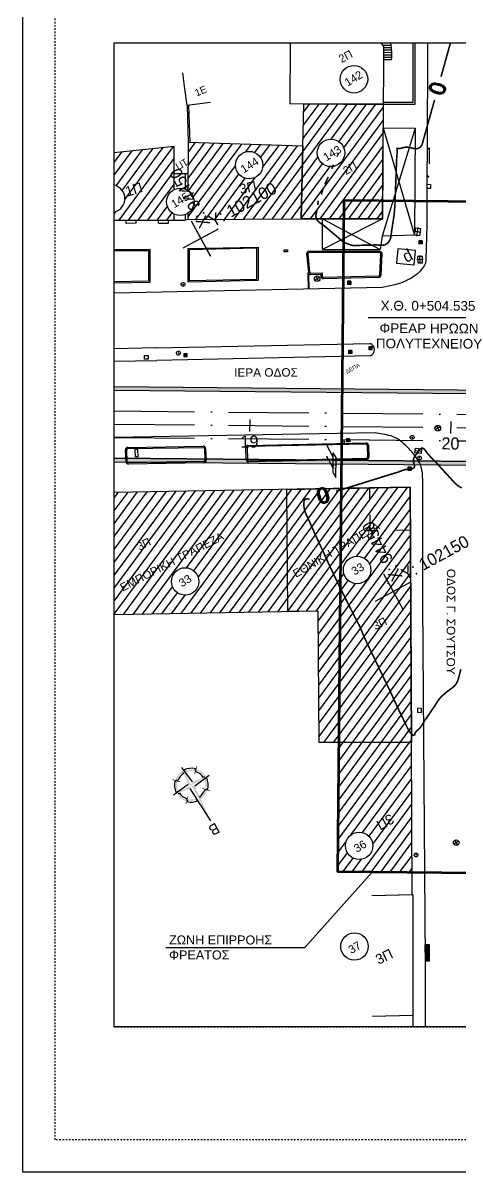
# Model space of a CAD drawing. Header units: millimetres. Extents: x 167 to 1023, y -2 to 136.
# Drawn here: x 769.8 to 797, y -2.4 to 69.1 of the extents above; entities that cross this region are included whole.
import ezdxf
from ezdxf.enums import TextEntityAlignment as Align

# ---------------------------------------------------------------- set-up
doc = ezdxf.new("R2010")
doc.units = ezdxf.units.MM
for name, pattern in [('AXONAS', [7, 5, -1, 0, -1]), ('DASHED', [0.75, 0.5, -0.25]), ('DIAK1-1', [2, 1, -1])]:
    doc.linetypes.add(name, pattern=pattern)
for name, color, linetype in [('CG_BLOCK', 8, 'Continuous'), ('CG_BR', 8, 'Continuous'), ('CG_DIAF', 252, 'Continuous'), ('CG_FREATIO', 252, 'Continuous'), ('CG_KG', 252, 'KG'), ('CG_KR', 252, 'Continuous'), ('CG_KT', 252, 'Continuous'), ('CG_KTISMATA_TXT', 252, 'Continuous'), ('CG_MD', 252, 'Continuous'), ('CG_SBL_BS', 252, 'Continuous'), ('CG_SK', 252, 'Continuous'), ('CG_ST', 8, 'DIAK1-1'), ('CG_STA-KYK', 8, 'Continuous'), ('CG_STA-SHM', 8, 'Continuous'), ('CG_USER', 252, 'Continuous'), ('CW403-Text 0.30 Height', 2, 'Continuous'), ('GEOLOGY', 7, 'Continuous'), ('GSLAYER', 7, 'Continuous'), ('HATCH DIAKINDYNEYSHS', 112, 'Continuous'), ('KANABOS', 7, 'Continuous'), ('NORTH', 8, 'Continuous'), ('OD_AXON', 1, 'AXONAS'), ('OD_AXONAS', 1, 'AXONAS'), ('OD_PASALOI', 7, 'Continuous'), ('OD_TEC', 7, 'Continuous'), ('OTM Line 0.25', 7, 'Continuous'), ('OTM Solid 253', 253, 'Continuous'), ('OTM Title + Pinakida', 7, 'Continuous'), ('ΖΩΝΗ ΕΠΙΡΡΟΗΣ', 1, 'Continuous'), ('ΚΤΗΡΙΑ', 7, 'Continuous')]:
    doc.layers.add(name, color=color, linetype=linetype)
doc.styles.add('ARIAL', font='ARIAL.TTF')
doc.styles.add('ARIAL_GREEK', font='ARIAL.TTF')
doc.styles.add('CE4G', font='CE4G.shx', dxfattribs={"height": 1.2})
doc.styles.add('DIAF', font='GR-SIMPL.shx')
doc.styles.add('GRSIMP', font='grsimp')
doc.styles.add('KTISMATA', font='win-sim.shx')
doc.linetypes.add('KG', pattern='A,5,-0.5,[114,OrizLt.shx,S=1,R=0,X=0,Y=0.5],-0.5', length=6)

# ---------------------------------------------------------------- blocks, each defined once
blk = doc.blocks.new('FR-FVT')
at = {"layer": 'CG_FREATIO'}
for p, q in [((100047.73, 96581.47), (100049.33, 96581.47)), ((100047.73, 96579.87), (100047.73, 96581.47)), ((100047.93, 96580.07), (100047.93, 96581.27)), ((100047.93, 96581.27), (100049.13, 96581.27)), ((100048.53, 96579.87), (100048.53, 96581.47)), ((100049.13, 96580.07), (100049.13, 96581.27)), ((100049.33, 96579.87), (100049.33, 96581.47)), ((100047.73, 96580.67), (100049.33, 96580.67)), ((100047.73, 96579.87), (100049.33, 96579.87)), ((100047.93, 96580.07), (100049.13, 96580.07))]:
    blk.add_line(p, q, dxfattribs=at)
at = {"layer": 'CG_USER'}
blk.add_point((100048.53, 96580.67), dxfattribs=at)
blk = doc.blocks.new('SHM_STA')
at = {"layer": 'CG_STA-KYK'}
blk.add_circle((0, 0), 0.4, dxfattribs=at)
at = {"layer": 'CG_STA-SHM'}
blk.add_point((0, 0), dxfattribs=at)
blk = doc.blocks.new('PASALOS')
at = {"style": 'GRSIMP'}
blk.add_attdef('PASALOS', text='', height=1.5, dxfattribs=at).set_placement((0, 0), align=Align.MIDDLE)
blk = doc.blocks.new('ARI_KAN')
at = {"style": 'GRSIMP'}
blk.add_text('X:', height=1.5, rotation=90, dxfattribs=at).set_placement((1.2, 1), align=Align.MIDDLE_LEFT)
blk.add_text('Y:', height=1.5, dxfattribs=at).set_placement((2, 1.2), align=Align.MIDDLE_LEFT)
blk.add_attdef('X', text='', height=1.5, rotation=90, dxfattribs=at).set_placement((1.2, 3.5), align=Align.MIDDLE_LEFT)
blk.add_attdef('Y', text='', height=1.5, dxfattribs=at).set_placement((4.5, 1.2), align=Align.MIDDLE_LEFT)
blk = doc.blocks.new('cross')
at = {"layer": 'GEOLOGY', "color": 6}
for p, q in [((11345.51, -2144.54), (11345.51, -2149.54)), ((11343.01, -2147.04), (11348.01, -2147.04))]:
    blk.add_line(p, q, dxfattribs=at)
blk = doc.blocks.new('north')
h = blk.add_hatch(color=256)
h.paths.add_polyline_path([(0, 15), (-0.94, 0.87), (-0.15, 0.14, -0.208552), (0, 0.2)])
h.paths.add_polyline_path([(-7.5, 0), (-0.88, -0.88), (-0.14, -0.14, -0.198912), (-0.2, 0)])
h.paths.add_polyline_path([(7.5, 0), (0.94, 0.87), (0.15, 0.14, -0.189309), (0.2, 0)])
h.paths.add_polyline_path([(0.88, -0.88), (0.14, -0.14, -0.198912), (0, -0.2), (0, -7.5)])
h.paths.add_polyline_path([(0.2, 0, 1), (-0.2, 0, 1)])
h = blk.add_hatch(color=256)
h.paths.add_polyline_path([(0.77, 5.7), (0.8, 5.19, -0.147027), (3.53, 3.88), (3.89, 4.24, 0.153056)])
h.paths.add_polyline_path([(4.59, 4.24), (4.24, 3.89, -0.170282), (5.74, 0.39), (6.24, 0.32, 0.175343)])
h.paths.add_polyline_path([(5.74, -0.39), (5.23, -0.45, -0.16425), (3.88, -3.53), (4.24, -3.89, 0.170282)])
h.paths.add_polyline_path([(4.24, -4.59), (3.89, -4.24, -0.170282), (0.39, -5.74), (0.32, -6.24, 0.175343)])
h.paths.add_polyline_path([(-0.45, -5.23, -0.16425), (-3.53, -3.88), (-3.89, -4.24, 0.170282), (-0.39, -5.74)])
h.paths.add_polyline_path([(-5.74, -0.39), (-6.24, -0.32, 0.175343), (-4.59, -4.24), (-4.24, -3.89, -0.170282)])
h.paths.add_polyline_path([(-3.88, 3.53), (-4.24, 3.89, 0.170282), (-5.74, 0.39), (-5.23, 0.45, -0.16425)])
h.paths.add_polyline_path([(-0.77, 5.7), (-0.74, 6.21, 0.158114), (-4.24, 4.59), (-3.89, 4.24, -0.153056)])
for points in [[(0, 15), (0.94, 0.87)], [(-0.77, 5.7), (-0.8, 5.19)], [(0.74, 6.21), (0.77, 5.7)], [(3.89, 4.24), (4.24, 4.59)], [(-7.5, 0), (-0.94, 0.87)], [(-6.24, 0.32), (-5.74, 0.39)], [(-4.24, 3.89), (-4.59, 4.24)], [(-3.53, 3.88), (-3.89, 4.24)], [(7.5, 0), (0.88, -0.88)], [(3.88, 3.53), (4.24, 3.89)], [(5.74, 0.39), (5.23, 0.45)], [(-5.74, -0.39), (-5.23, -0.45)], [(-3.88, -3.53), (-4.24, -3.89)], [(-3.89, -4.24), (-4.24, -4.59)], [(0, -7.5), (-0.88, -0.88)], [(3.53, -3.88), (3.89, -4.24)], [(4.24, -3.89), (4.59, -4.24)], [(6.24, -0.32), (5.74, -0.39)], [(-0.32, -6.24), (-0.39, -5.74)], [(0.39, -5.74), (0.45, -5.23)]]:
    blk.add_lwpolyline(points)
at = {"const_width": 0.25}
for points in [[(-4.07, 4.07), (-5.13, 5.13)], [(4.07, 4.07), (5.13, 5.13)], [(-4.07, 4.07), (-3.01, 3.01)], [(4.07, 4.07), (3.01, 3.01)], [(-4.07, -4.07), (-5.13, -5.13)], [(-4.07, -4.07), (-3.01, -3.01)], [(4.07, -4.07), (3.01, -3.01)], [(4.07, -4.07), (5.13, -5.13)]]:
    blk.add_lwpolyline(points, dxfattribs=at)
for radius, start, end in [(5.25, 98.8143, 132.2706), (6.25, 47.2924, 83.2319), (6.25, 137.2924, 177.0736), (5.25, 4.9604, 42.2706), (5.25, 184.9604, 222.2706), (5.25, 274.9604, 312.2706), (6.25, 317.2924, 357.0736), (6.25, 227.2924, 267.0736)]:
    blk.add_arc((0, 0), radius, start, end)
at = {"style": 'CE4G'}
blk.add_text('B', height=4, dxfattribs=at).set_placement((-1.39, 16.36))

msp = doc.modelspace()

# ---------------------------------------------------------------- hatches: boundary and pattern name
at = {"layer": 'CG_DIAF'}
h = msp.add_hatch(dxfattribs=at)
h.set_pattern_fill('ANSI31', color=8, scale=0.5, angle=523.58251, style=0)
h.set_pattern_definition([(208.58251441, (17826.94447, 67477.73036), (0.02990149324, -0.05488306389), [])])
h.paths.add_polyline_path([(795.062, 11.752), (794.784, 11.75), (794.791, 10.758), (795.069, 10.76)])
edge = h.paths.add_edge_path(flags=17)
edge.add_line((795.065, 11.256), (794.787, 11.254))
at = {"layer": 'GSLAYER'}
for points in [[(795.073, 65.099), (795.071, 65.091), (795.068, 65.076), (795.068, 65.071), (795.067, 65.042), (795.066, 65.028), (795.069, 65.006), (795.072, 64.982), (795.077, 64.969), (795.086, 64.939), (795.091, 64.93), (795.108, 64.899), (795.115, 64.89), (795.137, 64.861), (795.149, 64.848), (795.173, 64.825), (795.199, 64.805), (795.216, 64.793), (795.267, 64.762), (795.267, 64.762), (795.327, 64.734), (795.36, 64.721), (795.397, 64.707), (795.457, 64.689), (795.475, 64.683), (795.535, 64.668), (795.543, 64.666), (795.589, 64.656), (795.603, 64.653), (795.616, 64.651), (795.621, 64.651), (795.877, 64.79), (795.835, 64.771), (795.81, 64.766), (795.78, 64.76), (795.719, 64.762), (795.707, 64.762), (795.64, 64.773), (795.617, 64.776), (795.552, 64.792), (795.509, 64.803), (795.474, 64.814), (795.403, 64.836), (795.403, 64.836), (795.342, 64.861), (795.319, 64.87), (795.288, 64.888), (795.256, 64.906), (795.243, 64.918), (795.214, 64.944), (795.208, 64.953), (795.188, 64.982), (795.184, 64.992), (795.173, 65.021), (795.171, 65.036), (795.168, 65.06), (795.172, 65.086), (795.174, 65.1), (795.19, 65.137), (795.196, 65.146), (795.214, 65.169), (795.247, 65.194)], [(795.182, 65.284), (795.137, 65.242), (795.133, 65.237), (795.103, 65.19), (795.095, 65.169), (795.078, 65.127), (795.073, 65.099), (795.5, 65.332), (795.462, 65.336), (795.412, 65.341), (795.377, 65.34), (795.317, 65.336), (795.303, 65.333), (795.24, 65.315), (795.237, 65.315)], [(795.247, 65.194), (795.289, 65.213), (795.319, 65.219), (795.344, 65.224), (795.416, 65.222), (795.484, 65.211), (795.507, 65.208), (795.572, 65.192), (795.615, 65.181), (795.65, 65.17), (795.721, 65.148), (795.722, 65.147), (795.782, 65.122), (795.807, 65.111), (795.835, 65.095), (795.872, 65.073), (795.881, 65.065), (795.918, 65.032), (795.918, 65.031), (795.94, 64.998), (795.942, 64.992), (795.953, 64.962), (795.954, 64.947), (795.956, 64.924), (795.952, 64.897), (795.95, 64.885), (795.934, 64.847), (795.925, 64.836), (795.91, 64.816), (795.877, 64.79), (796.051, 64.885), (796.053, 64.894), (796.056, 64.907), (796.056, 64.914), (796.058, 64.944), (796.058, 64.955), (796.055, 64.978), (796.052, 65.001), (796.048, 65.014), (796.038, 65.044), (796.035, 65.049), (796.016, 65.085), (796.015, 65.085), (795.987, 65.122), (795.979, 65.131), (795.951, 65.158), (795.927, 65.177), (795.909, 65.191), (795.858, 65.221), (795.857, 65.222), (795.797, 65.25), (795.764, 65.263), (795.727, 65.276), (795.667, 65.295), (795.648, 65.301), (795.587, 65.315), (795.533, 65.327), (795.522, 65.33), (795.506, 65.331), (795.5, 65.332)], [(795.621, 64.651), (795.657, 64.645), (795.658, 64.645), (795.705, 64.642), (795.706, 64.642), (795.748, 64.643), (795.752, 64.643), (795.789, 64.646), (795.796, 64.647), (795.827, 64.652), (795.836, 64.655), (795.863, 64.662), (795.873, 64.665), (795.895, 64.674), (795.925, 64.69), (795.929, 64.692), (795.953, 64.709), (795.957, 64.713), (795.978, 64.732), (795.981, 64.736), (795.999, 64.758), (796.002, 64.762), (796.018, 64.788), (796.019, 64.79), (796.033, 64.821), (796.033, 64.821), (796.045, 64.857), (796.046, 64.857), (796.051, 64.885)], [(788.106, 39.958), (788.104, 39.949), (788.1, 39.933), (788.1, 39.926), (788.096, 39.893), (788.095, 39.879), (788.096, 39.842), (788.096, 39.82), (788.102, 39.772), (788.104, 39.754), (788.119, 39.682), (788.119, 39.681), (788.14, 39.601), (788.148, 39.576), (788.161, 39.535), (788.182, 39.477), (788.185, 39.471), (788.204, 39.427), (788.224, 39.389), (788.227, 39.385), (788.25, 39.348), (788.265, 39.329), (788.275, 39.316), (788.3, 39.287), (788.301, 39.286), (788.327, 39.262), (788.332, 39.258), (788.355, 39.241), (788.36, 39.237), (788.383, 39.224), (788.384, 39.223), (788.399, 39.217), (788.403, 39.215), (788.599, 39.322), (788.562, 39.306), (788.525, 39.3), (788.522, 39.3), (788.482, 39.304), (788.475, 39.306), (788.443, 39.318), (788.437, 39.322), (788.405, 39.343), (788.404, 39.344), (788.378, 39.372), (788.367, 39.384), (788.354, 39.405), (788.332, 39.442), (788.33, 39.447), (788.313, 39.486), (788.294, 39.531), (788.292, 39.537), (788.272, 39.596), (788.259, 39.637), (788.252, 39.663), (788.231, 39.742), (788.231, 39.744), (788.219, 39.816), (788.216, 39.834), (788.214, 39.884), (788.213, 39.906), (788.22, 39.948), (788.222, 39.961), (788.241, 40.004), (788.249, 40.014), (788.266, 40.037), (788.297, 40.062)], [(788.215, 40.132), (788.188, 40.109), (788.18, 40.102), (788.151, 40.067), (788.149, 40.065), (788.128, 40.027), (788.123, 40.015), (788.111, 39.982), (788.106, 39.958), (788.493, 40.169), (788.467, 40.176), (788.435, 40.185), (788.418, 40.185), (788.372, 40.186), (788.368, 40.185), (788.313, 40.175), (788.306, 40.173), (788.262, 40.157), (788.257, 40.155)], [(788.297, 40.062), (788.3, 40.063), (788.334, 40.078), (788.374, 40.085), (788.413, 40.08), (788.43, 40.074), (788.452, 40.066), (788.491, 40.041), (788.505, 40.025), (788.529, 40), (788.559, 39.947), (788.565, 39.937), (788.601, 39.853), (788.604, 39.845), (788.636, 39.748), (788.643, 39.721), (788.663, 39.641), (788.664, 39.639), (788.676, 39.566), (788.679, 39.547), (788.68, 39.498), (788.681, 39.471), (788.674, 39.435), (788.67, 39.411), (788.653, 39.374), (788.65, 39.371), (788.629, 39.344), (788.599, 39.322), (788.789, 39.425), (788.791, 39.433), (788.795, 39.449), (788.795, 39.452), (788.798, 39.481), (788.8, 39.503), (788.799, 39.536), (788.799, 39.563), (788.793, 39.61), (788.791, 39.629), (788.777, 39.701), (788.776, 39.702), (788.755, 39.783), (788.746, 39.808), (788.713, 39.905), (788.709, 39.912), (788.67, 39.994), (788.664, 40.004), (788.629, 40.054), (788.61, 40.083), (788.594, 40.097), (788.562, 40.126), (788.549, 40.139), (788.534, 40.147), (788.511, 40.159), (788.497, 40.167), (788.494, 40.169), (788.493, 40.169)], [(788.403, 39.215), (788.415, 39.21), (788.428, 39.207), (788.447, 39.201), (788.476, 39.198), (788.481, 39.197), (788.516, 39.197), (788.528, 39.198), (788.552, 39.201), (788.582, 39.208), (788.589, 39.21), (788.633, 39.226), (788.638, 39.228), (788.68, 39.252), (788.706, 39.274), (788.715, 39.281), (788.729, 39.297), (788.744, 39.316), (788.748, 39.323), (788.764, 39.351), (788.767, 39.356), (788.776, 39.381), (788.784, 39.4), (788.787, 39.413), (788.789, 39.425)]]:
    msp.add_hatch(color=1, dxfattribs=at).paths.add_polyline_path(points)
at = {"layer": 'HATCH DIAKINDYNEYSHS', "ltscale": 15}
h = msp.add_hatch(dxfattribs=at)
h.set_pattern_fill('ANSI31', color=256, scale=0.15, angle=188.5825, style=0)
h.paths.add_polyline_path([(792.183, 64.004), (792.143, 56.897), (787.089, 56.893), (787.261, 64.026)])
h.paths.add_polyline_path([(789.793, 60.985, 1), (788.088, 60.985, 1)], flags=16)
h = msp.add_hatch(dxfattribs=at)
h.set_pattern_fill('ANSI31', color=256, scale=0.15, angle=188.5825, style=0)
h.paths.add_polyline_path([(784.684, 60.034, -0.688251), (783.105, 59.822, -0.071675), (783.02, 60.05), (780.053, 60.078), (780.05, 58.652, -0.119848), (780.32, 58.354, -0.387935), (780.046, 57.237), (780.045, 56.839), (787.089, 56.893), (787.164, 60.011)])
h.paths.add_polyline_path([(780.058, 61.63), (780.053, 60.078), (783.02, 60.05, -0.866238), (784.602, 60.638, -0.184658), (784.684, 60.034), (787.164, 60.011), (787.198, 61.406)])
h.paths.add_polyline_path([(784.09, 59.608), (782.822, 58.918), (783.271, 58.095), (784.538, 58.785)], flags=25)
h = msp.add_hatch(dxfattribs=at)
h.set_pattern_fill('ANSI31', color=256, scale=0.15, angle=188.5825, style=0)
h.paths.add_polyline_path([(775.971, 58.128), (774.823, 57.502), (774.459, 58.17), (775.607, 58.795)], flags=8)
h.paths.add_polyline_path([(777.065, 59.438), (775.902, 58.805), (776.351, 57.982), (777.514, 58.615)], flags=24)
edge = h.paths.add_edge_path()
edge.add_line((775.462, 60.121), (775.462, 56.798))
edge.add_line((775.462, 56.798), (779.197, 56.805))
edge.add_line((779.197, 56.805), (779.197, 57.18))
edge.add_arc((779.572, 57.946), 0.853, 116.08792, 243.92647, ccw=False)
edge.add_line((779.197, 58.712), (779.197, 60.086))
edge.add_line((779.197, 60.086), (775.462, 60.121))
h.paths.add_polyline_path([(775.462, 60.99), (775.462, 60.121), (779.197, 60.086), (779.197, 61.391)])
edge = h.paths.add_edge_path()
edge.add_line((775.462, 58.975), (775.462, 57.312))
edge.add_arc((775.275, 58.144), 0.853, 282.65948, 437.34052)
h = msp.add_hatch(dxfattribs=at)
h.set_pattern_fill('ANSI31', color=40, scale=0.15, angle=188.5825, style=0)
h.paths.add_polyline_path([(779.123, 33.939, -1), (780.62, 34.755, -1)], flags=16)
h.paths.add_polyline_path([(780.438, 34.211), (779.589, 33.748), (779.225, 34.417), (780.073, 34.879)], flags=8)
h.paths.add_polyline_path([(777.625, 37.249), (776.611, 36.696), (776.969, 36.038), (777.983, 36.59)], flags=24)
h.paths.add_polyline_path([(782.104, 37.656), (775.605, 34.115), (775.976, 33.434), (782.475, 36.975)], flags=24)
h.paths.add_polyline_path([(775.462, 39.884), (775.462, 32.277), (786.25, 32.471), (786.197, 40.068)])
h = msp.add_hatch(dxfattribs=at)
h.set_pattern_fill('ANSI31', color=40, scale=0.15, angle=188.5825, style=0)
h.paths.add_polyline_path([(793.867, 40.199), (793.951, 24.329), (788.202, 24.328), (788.145, 32.505), (786.25, 32.471), (786.197, 40.068)])
h.paths.add_polyline_path([(791.415, 35.058, 1), (789.71, 35.058, 1)], flags=16)
h = msp.add_hatch(dxfattribs=at)
h.set_pattern_fill('ANSI31', color=256, scale=0.15, angle=188.5825, style=0)
h.paths.add_polyline_path([(789.363, 16.298), (791.553, 16.277), (793.971, 19.672), (793.951, 24.329), (789.439, 24.328)])
h.paths.add_polyline_path([(791.444, 18.32, -1), (789.946, 17.504, -1)], flags=16)
h.paths.add_polyline_path([(791.553, 16.277), (793.987, 16.254), (793.971, 19.672)])
h.paths.add_polyline_path([(791.355, 17.775), (790.507, 17.313), (790.143, 17.981), (790.991, 18.443)], flags=8)
h.paths.add_polyline_path([(792.725, 20.15), (791.457, 19.459), (791.906, 18.636), (793.174, 19.327)], flags=24)
at = {"layer": 'OTM Solid 253'}
for points in [[(775.462, 46.231), (848.028, 45.545), (848.028, 45.77), (775.462, 46.456)], [(775.462, 42.01), (775.462, 41.785), (809.284, 41.466), (809.286, 41.691)], [(775.462, 42.01), (775.462, 41.785), (809.284, 41.466), (809.286, 41.691)]]:
    msp.add_hatch(color=256, dxfattribs=at).paths.add_polyline_path(points)

# ---------------------------------------------------------------- linework, layer by layer
at = {"color": 7, "linetype": 'DASHED', "ltscale": 0.1}
for p, q in [((775.462, 6.662), (775.462, 67.819)), ((775.462, 67.819), (848.028, 67.819)), ((775.462, 6.662), (848.028, 6.662))]:
    msp.add_line(p, q, dxfattribs=at)
msp.add_lwpolyline([(981.144, -0.365), (771.789, -0.365), (771.789, 133.548), (1021.144, 133.548), (1021.144, 57.035)], dxfattribs=at)
at = {"color": 1, "ltscale": 0.1, "const_width": 0.1}
for points in [[(796.369, 67.819), (796.103, 66.866), (796.071, 66.751), (796.039, 66.636), (796.007, 66.521), (795.975, 66.406), (795.943, 66.291), (795.911, 66.177), (795.879, 66.062), (795.847, 65.947), (795.815, 65.832), (795.785, 65.724)], [(795.381, 64.277), (795.366, 64.224), (795.334, 64.109), (795.302, 63.994), (795.27, 63.879), (795.238, 63.765), (795.206, 63.65), (795.174, 63.535), (795.142, 63.42), (795.11, 63.305), (795.077, 63.19), (795.045, 63.075), (795.013, 62.961), (794.981, 62.846), (794.949, 62.731), (794.917, 62.616), (794.885, 62.501), (794.853, 62.386), (794.821, 62.271), (794.789, 62.157), (794.757, 62.042), (794.725, 61.927), (794.692, 61.812), (794.66, 61.697), (794.629, 61.582), (794.59, 61.47), (794.519, 61.372), (794.424, 61.297), (794.314, 61.25), (794.198, 61.239), (794.083, 61.259), (793.964, 61.289), (793.845, 61.317), (793.729, 61.337), (793.617, 61.343), (793.514, 61.329), (793.415, 61.302), (793.311, 61.274), (793.194, 61.26), (793.056, 61.271), (793.055, 61.143), (793.054, 61.017), (793.046, 60.897), (793.036, 60.78), (793.027, 60.661), (793.021, 60.54), (793.017, 60.416), (793.013, 60.292), (793.009, 60.169), (793.004, 60.046), (792.999, 59.923), (792.995, 59.8), (792.99, 59.677), (792.986, 59.554), (792.981, 59.431), (792.976, 59.308), (792.972, 59.185), (792.967, 59.062), (792.962, 58.939), (792.958, 58.816), (792.953, 58.693), (792.948, 58.57), (792.944, 58.447), (792.939, 58.324), (792.935, 58.2), (792.932, 58.077), (792.928, 57.954), (792.922, 57.831), (792.914, 57.709), (792.904, 57.587), (792.893, 57.465), (792.883, 57.343), (792.873, 57.221), (792.86, 57.1), (792.844, 56.979), (792.826, 56.859), (792.807, 56.74), (792.787, 56.62), (792.769, 56.5), (792.751, 56.38), (792.732, 56.261), (792.713, 56.141), (792.696, 56.02), (792.681, 55.9), (792.666, 55.779), (792.638, 55.661), (792.591, 55.549), (792.526, 55.447), (792.446, 55.362), (792.354, 55.298), (792.251, 55.26), (792.141, 55.245), (792.025, 55.246), (791.906, 55.255), (791.788, 55.264), (791.672, 55.265), (791.557, 55.261), (791.444, 55.255), (791.33, 55.251), (791.215, 55.249), (791.1, 55.247), (790.986, 55.246), (790.871, 55.243), (790.757, 55.239), (790.643, 55.233), (790.528, 55.224), (790.414, 55.22), (790.299, 55.232), (790.185, 55.261), (790.071, 55.3), (789.957, 55.342), (789.844, 55.387), (789.736, 55.441), (789.633, 55.508), (789.536, 55.586), (789.441, 55.671), (789.348, 55.757), (789.253, 55.84), (789.156, 55.92), (789.059, 55.999), (788.962, 56.079), (788.867, 56.159), (788.773, 56.241), (788.679, 56.322), (788.583, 56.402), (788.48, 56.48), (788.372, 56.555), (788.264, 56.63), (788.165, 56.71), (788.085, 56.798), (788.031, 56.897), (788.006, 57.009), (788.007, 57.131), (788.03, 57.264), (788.074, 57.405)], [(788.987, 59.99), (789.001, 60.022), (789.015, 60.054), (789.029, 60.087), (789.044, 60.119), (789.058, 60.151), (789.072, 60.183), (789.086, 60.215), (789.1, 60.247)], [(788.565, 59.029), (788.77, 59.497)], [(788.338, 58.4), (788.441, 58.747)], [(788.122, 57.749), (788.15, 58.017)], [(789.333, 39.97), (789.455, 40.008), (789.576, 40.046), (789.698, 40.084), (789.82, 40.122), (789.942, 40.16), (790.064, 40.198), (790.186, 40.236), (790.308, 40.274), (790.429, 40.312), (790.551, 40.35), (790.673, 40.388), (790.795, 40.425), (790.917, 40.463), (791.039, 40.501), (791.16, 40.539), (791.282, 40.577), (791.404, 40.615), (791.526, 40.653), (791.648, 40.691), (791.77, 40.729), (791.891, 40.767), (792.013, 40.805), (792.135, 40.843), (792.257, 40.881), (792.379, 40.919), (792.5, 40.957), (792.622, 40.995), (792.745, 41.032), (792.87, 41.068), (792.993, 41.105), (793.112, 41.145), (793.227, 41.187), (793.339, 41.231), (793.457, 41.272), (793.587, 41.305), (793.737, 41.325), (793.894, 41.34), (794.032, 41.368), (794.122, 41.426), (794.139, 41.531), (794.101, 41.674), (794.061, 41.825), (794.068, 41.957), (794.119, 42.074), (794.198, 42.188), (794.289, 42.31), (794.381, 42.441), (794.474, 42.556), (794.567, 42.628), (794.662, 42.63), (794.76, 42.553), (794.858, 42.428), (794.957, 42.294), (795.055, 42.177), (795.153, 42.074), (795.251, 41.976), (795.349, 41.876), (795.447, 41.771), (795.545, 41.663), (795.643, 41.555), (795.741, 41.448), (795.839, 41.342), (795.937, 41.236), (796.035, 41.13), (796.134, 41.025), (796.232, 40.919), (796.329, 40.812), (796.425, 40.704), (796.52, 40.596), (796.619, 40.49), (796.724, 40.39), (796.836, 40.299), (796.955, 40.221), (797.081, 40.161)], [(797.022, 28.897), (796.986, 28.766), (796.951, 28.635), (796.918, 28.503), (796.885, 28.371), (796.846, 28.241), (796.796, 28.116), (796.733, 27.999), (796.655, 27.893), (796.565, 27.8), (796.464, 27.722), (796.362, 27.647), (796.261, 27.569), (796.16, 27.491), (796.06, 27.411), (795.962, 27.329), (795.866, 27.244), (795.775, 27.154), (795.69, 27.057), (795.613, 26.953), (795.541, 26.844), (795.471, 26.734), (795.4, 26.623), (795.327, 26.515), (795.254, 26.407), (795.181, 26.299), (795.108, 26.191), (795.035, 26.083), (794.962, 25.975), (794.889, 25.867), (794.816, 25.759), (794.743, 25.651), (794.674, 25.539), (794.606, 25.426), (794.535, 25.316), (794.453, 25.217), (794.357, 25.131), (794.26, 25.045), (794.181, 24.943), (794.138, 24.807), (794.057, 24.775), (793.938, 24.874), (793.848, 24.98), (793.775, 25.094), (793.708, 25.217), (793.643, 25.348), (793.58, 25.482), (793.517, 25.616), (793.454, 25.748), (793.39, 25.879), (793.326, 26.009), (793.263, 26.14), (793.2, 26.271), (793.138, 26.403), (793.076, 26.535), (793.014, 26.667), (792.952, 26.799), (792.891, 26.931), (792.83, 27.064), (792.77, 27.196), (792.71, 27.329), (792.65, 27.462), (792.587, 27.593), (792.523, 27.724), (792.459, 27.855), (792.396, 27.987), (792.333, 28.118), (792.27, 28.25), (792.207, 28.381), (792.144, 28.512), (792.081, 28.644), (792.018, 28.775), (791.955, 28.907), (791.892, 29.038), (791.829, 29.169), (791.766, 29.301), (791.703, 29.432), (791.639, 29.564), (791.576, 29.695), (791.513, 29.826), (791.45, 29.958), (791.387, 30.089), (791.324, 30.221), (791.262, 30.352), (791.198, 30.483), (791.134, 30.615), (791.07, 30.746), (791.008, 30.877), (790.95, 31.011), (790.896, 31.146), (790.844, 31.282), (790.79, 31.417), (790.73, 31.55), (790.665, 31.68), (790.596, 31.809), (790.527, 31.937), (790.46, 32.067), (790.394, 32.197), (790.329, 32.327), (790.263, 32.457), (790.197, 32.587), (790.131, 32.717), (790.065, 32.847), (790, 32.977), (789.934, 33.108), (789.869, 33.238), (789.804, 33.368), (789.739, 33.499), (789.674, 33.629), (789.609, 33.76), (789.544, 33.891), (789.48, 34.021), (789.416, 34.152), (789.352, 34.283), (789.288, 34.414), (789.225, 34.546), (789.161, 34.677), (789.098, 34.808), (789.035, 34.94), (788.973, 35.071), (788.911, 35.203), (788.849, 35.335), (788.787, 35.467), (788.726, 35.599), (788.665, 35.732), (788.605, 35.864), (788.545, 35.997), (788.486, 36.13), (788.425, 36.263), (788.364, 36.395), (788.302, 36.527), (788.24, 36.659), (788.179, 36.791), (788.119, 36.924), (788.058, 37.056), (787.998, 37.189), (787.937, 37.321), (787.877, 37.454), (787.816, 37.587), (787.757, 37.72), (787.699, 37.853), (787.641, 37.986), (787.582, 38.119), (787.522, 38.252), (787.458, 38.385), (787.396, 38.518), (787.341, 38.652), (787.298, 38.788), (787.27, 38.927), (787.256, 39.069), (787.255, 39.214), (787.269, 39.358), (787.33, 39.452), (787.451, 39.48), (787.619, 39.464)]]:
    msp.add_lwpolyline(points, dxfattribs=at)
at = {"color": 240, "ltscale": 0.1, "const_width": 0.1}
msp.add_lwpolyline([(789.262, 39.948), (789.333, 39.97)], dxfattribs=at)
at = {"layer": 'CG_BLOCK', "color": 8}
for p, q in [((788.688, 42.788), (789.062, 42.101)), ((789.063, 42.351), (789.056, 41.149)), ((789.063, 42.351), (789.255, 42)), ((788.684, 42.086), (789.058, 41.399)), ((789.248, 40.798), (789.255, 42)), ((789.056, 41.149), (789.248, 40.798))]:
    msp.add_line(p, q, dxfattribs=at)
at = {"layer": 'CG_BR', "color": 8}
for p, q in [((792.176, 62.554), (794.178, 62.532)), ((794.178, 62.532), (794.14, 55.882)), ((788.42, 54.971), (788.418, 56.894)), ((792.13, 55.816), (791.992, 54.974)), ((794.14, 55.882), (792.13, 55.816)), ((788.42, 54.971), (791.992, 54.974))]:
    msp.add_line(p, q, dxfattribs=at)
at = {"layer": 'CG_DIAF', "color": 8}
msp.add_line((795.065, 11.256), (794.787, 11.254), dxfattribs=at)
for points in [[(795.039, 61.311), (794.924, 61.171)], [(795.047, 59.452), (794.912, 59.614)]]:
    msp.add_lwpolyline(points, dxfattribs=at)
at = {"layer": 'CG_DIAF', "color": 8, "linetype": 'DIAK1-1'}
msp.add_lwpolyline([(795.039, 61.311), (795.047, 59.452)], dxfattribs=at)
at = {"layer": 'CG_DIAF', "color": 8}
for points in [[(794.109, 54.033), (794.188, 54.915), (793.093, 55.014), (793.013, 54.131)], [(795.062, 11.752), (794.784, 11.75), (794.791, 10.758), (795.069, 10.76)]]:
    msp.add_lwpolyline(points, close=True, dxfattribs=at)
at = {"layer": 'CG_FREATIO', "color": 8}
for p, q in [((794.129, 56.115), (794.523, 56.05)), ((794.28, 55.808), (794.372, 56.357)), ((794.679, 54.356), (794.279, 54.348)), ((794.485, 54.105), (794.474, 54.599)), ((788.236, 53.249), (787.929, 53.081)), ((787.999, 53.319), (788.166, 53.011)), ((795.735, 43.954), (795.428, 43.787)), ((795.498, 44.024), (795.665, 43.717)), ((789.608, 42.963), (789.564, 42.939)), ((789.619, 43.126), (789.642, 43.082)), ((789.721, 42.926), (789.745, 42.882)), ((789.805, 43.071), (789.761, 43.047)), ((794.174, 42.482), (794.561, 42.449)), ((794.38, 42.615), (794.355, 42.316)), ((796.884, 18.192), (796.577, 18.024)), ((796.647, 18.261), (796.814, 17.954))]:
    msp.add_line(p, q, dxfattribs=at)
msp.add_lwpolyline([(794.909, 59.042), (795.133, 59.029), (795.119, 58.771), (794.907, 58.782)], dxfattribs=at)
for points in [[(794.14, 55.882), (794.215, 56.332), (794.511, 56.283), (794.436, 55.833)], [(786.247, 54.958), (786.247, 54.833), (786.04, 54.834), (786.04, 54.959)], [(794.633, 54.158), (794.625, 54.552), (794.325, 54.546), (794.334, 54.152)], [(777.57, 48.171), (777.347, 48.167), (777.343, 48.389), (777.566, 48.394)], [(794.187, 42.632), (794.574, 42.599), (794.548, 42.3), (794.161, 42.333)], [(794.569, 26.201), (794.58, 26.453), (794.328, 26.463), (794.318, 26.212)]]:
    msp.add_lwpolyline(points, close=True, dxfattribs=at)
for centre, radius in [((788.082, 53.165), 0.175), ((795.582, 43.871), 0.175), ((789.684, 43.005), 0.0875), ((796.73, 18.108), 0.175)]:
    msp.add_circle(centre, radius, dxfattribs=at)
at = {"layer": 'CG_KG', "color": 8}
msp.add_line((779.197, 56.805), (779.874, 56.801), dxfattribs=at)
at = {"layer": 'CG_KR', "color": 8}
for p, q in [((794.948, 67.458), (794.925, 61.28)), ((794.925, 61.28), (794.911, 59.525)), ((794.911, 59.525), (794.893, 56.503)), ((794.893, 56.503), (794.846, 54.332)), ((780.038, 55.041), (784.408, 55.134)), ((780.038, 55.041), (780.04, 52.978)), ((784.408, 55.134), (784.41, 53.072)), ((775.462, 54.989), (777.679, 54.993)), ((777.679, 54.993), (777.675, 52.939)), ((787.42, 54.714), (787.534, 53.561)), ((787.495, 54.714), (787.608, 53.573)), ((791.977, 54.861), (787.57, 54.879)), ((791.973, 54.786), (787.576, 54.804)), ((791.987, 53.409), (792.051, 54.704)), ((792.062, 53.402), (792.126, 54.706)), ((777.675, 52.939), (775.462, 52.887)), ((780.04, 52.978), (784.41, 53.072)), ((787.689, 53.426), (788.315, 53.45)), ((787.692, 53.501), (788.388, 53.527)), ((788.315, 53.45), (788.32, 53.305)), ((788.388, 53.527), (788.395, 53.312)), ((791.891, 53.316), (788.454, 53.241)), ((791.896, 53.241), (788.455, 53.166)), ((792.128, 52.629), (775.462, 52.27)), ((778.036, 48.859), (775.462, 48.807)), ((778.036, 48.859), (791.383, 49.143)), ((775.462, 48.034), (778.108, 48.088)), ((791.399, 48.379), (778.108, 48.088)), ((791.683, 43.588), (775.462, 43.288)), ((783.793, 42.802), (791.12, 42.955)), ((791.121, 42.88), (783.794, 42.727)), ((776.199, 41.786), (776.163, 42.52)), ((776.311, 42.677), (780.993, 42.756)), ((776.927, 42.554), (776.771, 42.551)), ((776.793, 42.092), (776.771, 42.551)), ((776.95, 42.094), (776.927, 42.554)), ((781.146, 42.614), (781.182, 41.88)), ((783.67, 41.918), (783.646, 42.647)), ((783.721, 42.649), (783.745, 41.921)), ((791.198, 42.807), (791.222, 42.079)), ((791.273, 42.81), (791.297, 42.081)), ((781.035, 41.723), (776.352, 41.643)), ((776.95, 42.094), (776.793, 42.092)), ((783.822, 41.848), (791.148, 42.001)), ((791.15, 41.926), (783.823, 41.773)), ((794.605, 41.161), (794.637, 40.42)), ((794.637, 40.42), (794.637, 32.948)), ((794.637, 32.948), (794.791, 10.758)), ((794.791, 10.758), (794.798, 6.662))]:
    msp.add_line(p, q, dxfattribs=at)
at = {"layer": 'CG_KR', "color": 7}
msp.add_line((799.66, 50.738), (791.255, 50.738), dxfattribs=at)
at = {"layer": 'CG_KR', "color": 8}
for points in [[(794.942, 67.819, -0.004784), (794.948, 67.458)], [(794.846, 54.332, -0.03089), (794.826, 54.181, -0.05365), (794.8, 54.098, -0.047399), (794.694, 53.905, -0.032801), (794.499, 53.654, -0.068609), (794.06, 53.281, -0.050578), (793.364, 52.93, -0.031886), (792.921, 52.792, -0.018283), (792.128, 52.629, -0.079346)], [(794.605, 41.161, 0.027059), (794.552, 41.457, 0.052184), (794.501, 41.604, 0.041162), (794.259, 42.025, 0.03212), (793.874, 42.513, 0.051057), (793.205, 43.119, 0.077474), (792.676, 43.394, 0.033256), (792.639, 43.404, 0.001324), (791.683, 43.588, 0.051365)]]:
    msp.add_lwpolyline(points, format="xyb", dxfattribs=at)
msp.add_lwpolyline([(780.113, 54.967), (780.115, 53.055), (784.335, 53.145), (784.333, 55.058), (780.113, 54.967)], close=True, dxfattribs=at)
for points in [[(775.462, 54.914), (777.604, 54.918), (777.6, 53.013), (775.462, 52.962)], [(787.507, 53.441), (787.534, 53.561)], [(787.507, 53.441), (787.527, 52.53)], [(787.546, 53.432), (787.561, 53.496)], [(787.547, 53.437), (787.567, 52.531)], [(776.274, 41.79), (776.238, 42.524)], [(776.312, 42.602), (780.995, 42.681)], [(781.071, 42.61), (781.107, 41.876)], [(781.033, 41.798), (776.351, 41.718)]]:
    msp.add_lwpolyline(points, dxfattribs=at)
for centre, radius, start, end in [((787.584, 54.715), 0.164, 94.96767, 180.46148), ((787.584, 54.715), 0.0891, 94.96767, 180.46148), ((791.968, 54.703), 0.0833, 1.13276, 86.76844), ((791.968, 54.703), 0.158, 1.13276, 86.76844), ((787.694, 53.588), 0.0873, 189.60984, 268.22287), ((787.694, 53.588), 0.162, 189.60984, 268.22287), ((788.467, 53.313), 0.147, 180.76812, 265.28137), ((788.469, 53.314), 0.0744, 181.36403, 257.77425), ((791.884, 53.419), 0.103, 273.92778, 354.51795), ((791.884, 53.419), 0.178, 273.92778, 354.51795), ((791.218, 48.757), 0.42, 295.61836, 66.8118), ((791.123, 42.805), 0.15, 1.89386, 91.19595), ((791.123, 42.805), 0.075, 1.89386, 91.19595), ((776.313, 42.527), 0.15, 90.96828, 182.82339), ((776.313, 42.527), 0.075, 90.96828, 182.82339), ((780.996, 42.606), 0.15, 2.82339, 90.96828), ((780.996, 42.606), 0.075, 2.82339, 90.96828), ((783.796, 42.652), 0.15, 91.19595, 181.89386), ((783.796, 42.652), 0.075, 91.19595, 181.89386), ((776.349, 41.793), 0.15, 182.82339, 270.96828), ((776.349, 41.793), 0.075, 182.82339, 270.96828), ((781.032, 41.873), 0.075, 270.96828, 2.82339), ((781.032, 41.873), 0.15, 270.96828, 2.82339), ((783.82, 41.923), 0.15, 181.89386, 271.19595), ((783.82, 41.923), 0.075, 181.89386, 271.19595), ((791.147, 42.076), 0.075, 271.19595, 1.89386), ((791.147, 42.076), 0.15, 271.19595, 1.89386)]:
    msp.add_arc(centre, radius, start, end, dxfattribs=at)
at = {"layer": 'CG_KT', "color": 8}
for p, q in [((786.401, 67.819), (786.382, 64.029)), ((792.202, 67.625), (792.056, 67.819)), ((792.202, 67.625), (792.176, 62.554)), ((792.183, 64.007), (786.382, 64.029)), ((792.143, 56.897), (792.176, 62.554)), ((780.058, 61.63), (780.05, 58.652)), ((779.197, 58.712), (779.197, 61.391)), ((787.199, 61.406), (787.089, 56.893)), ((779.197, 59.714), (780.052, 59.708)), ((779.197, 56.805), (779.197, 57.18)), ((780.046, 57.237), (780.045, 56.839)), ((775.462, 56.798), (779.197, 56.805)), ((780.045, 56.839), (787.089, 56.893)), ((780.243, 56.773), (781.439, 54.578)), ((787.089, 56.893), (792.143, 56.897)), ((779.743, 55.077), (781.939, 56.274)), ((791.359, 40.156), (775.462, 39.884)), ((786.25, 32.471), (786.197, 40.068)), ((793.867, 40.199), (791.359, 40.156)), ((793.885, 37.536), (793.867, 40.199)), ((793.913, 32.198), (793.885, 37.536)), ((791.704, 33.124), (793.899, 34.32)), ((792.204, 34.82), (793.4, 32.625)), ((788.202, 24.328), (788.145, 32.505)), ((793.951, 24.329), (793.913, 32.198)), ((793.993, 14.857), (793.951, 24.329)), ((794.033, 14.858), (791.485, 14.813)), ((794.033, 14.858), (794.037, 7.356)), ((794.037, 7.356), (791.53, 7.312)), ((794.037, 7.356), (794.037, 6.662))]:
    msp.add_line(p, q, dxfattribs=at)
for points in [[(779.991, 63.937), (779.861, 64.967), (779.736, 65.959)], [(781.443, 64.12), (779.991, 63.937)], [(787.199, 61.406), (780.058, 61.63)], [(779.197, 61.391), (775.462, 60.99)], [(788.145, 32.505), (775.462, 32.277)]]:
    msp.add_lwpolyline(points, dxfattribs=at)
at = {"layer": 'CG_MD', "color": 8}
for p, q in [((794.034, 67.819), (794.028, 64.117)), ((794.159, 67.819), (794.153, 63.991)), ((794.153, 63.991), (792.183, 64.004)), ((794.028, 64.117), (792.184, 64.129)), ((779.882, 59.709), (779.879, 58.741)), ((779.875, 57.149), (779.874, 56.801))]:
    msp.add_line(p, q, dxfattribs=at)
for points in [[(779.991, 63.937), (780.058, 61.63)], [(780.091, 63.95), (780.158, 61.627)]]:
    msp.add_lwpolyline(points, dxfattribs=at)
at = {"layer": 'CG_MD', "color": 8, "flags": 128}
msp.add_lwpolyline([(780.045, 56.839), (779.874, 56.801)], dxfattribs=at)
at = {"layer": 'CG_SBL_BS', "color": 8, "flags": 128}
for points in [[(794.178, 62.532), (792.13, 55.816)], [(792.176, 62.554), (794.14, 55.882)], [(788.418, 56.894), (791.992, 54.974)], [(792.143, 56.897), (788.42, 54.971)]]:
    msp.add_lwpolyline(points, dxfattribs=at)
at = {"layer": 'CG_SK', "color": 8}
for p, q in [((792.242, 67.819), (792.095, 67.767)), ((792.689, 67.666), (792.169, 67.668)), ((792.716, 67.365), (792.2, 67.368)), ((792.723, 67.215), (792.2, 67.218)), ((792.705, 67.516), (792.201, 67.518)), ((792.712, 66.765), (792.197, 66.768)), ((792.72, 66.915), (792.198, 66.918)), ((792.724, 67.065), (792.199, 67.068)), ((776.208, 56.6), (776.208, 56.8)), ((776.818, 56.625), (776.208, 56.6)), ((776.818, 56.625), (776.817, 56.801)), ((778.223, 56.614), (778.223, 56.803)), ((778.223, 56.614), (778.841, 56.612)), ((778.841, 56.612), (778.84, 56.804))]:
    msp.add_line(p, q, dxfattribs=at)
msp.add_arc((788.063, 67.098), 4.661, 355.90872, 8.894, dxfattribs=at)
at = {"layer": 'CG_ST', "color": 8}
for p, q in [((791.378, 37.492), (791.359, 40.156)), ((793.885, 37.536), (791.378, 37.492))]:
    msp.add_line(p, q, dxfattribs=at)
at = {"layer": 'CG_USER', "color": 8}
msp.add_point((788.684, 42.086), dxfattribs=at)
at = {"layer": 'CW403-Text 0.30 Height', "color": 7, "ltscale": 0.1}
msp.add_lwpolyline([(775.462, 67.819), (848.028, 67.819), (848.028, 6.662), (775.462, 6.662)], close=True, dxfattribs=at)
at = {"layer": 'GSLAYER', "color": 1, "flags": 128}
for points in [[(795.648, 65.301), (795.727, 65.276), (795.797, 65.25), (795.858, 65.221), (795.909, 65.191), (795.951, 65.158), (795.987, 65.122), (796.016, 65.085), (796.038, 65.044), (796.052, 65.001), (796.058, 64.955), (796.056, 64.907), (796.046, 64.857), (796.033, 64.821), (796.018, 64.788), (795.999, 64.758), (795.978, 64.732), (795.953, 64.709), (795.925, 64.69), (795.895, 64.674), (795.863, 64.662), (795.827, 64.652), (795.789, 64.646), (795.748, 64.643), (795.705, 64.642), (795.658, 64.645), (795.603, 64.653), (795.543, 64.666), (795.475, 64.683), (795.397, 64.707), (795.327, 64.734), (795.267, 64.762), (795.216, 64.793), (795.173, 64.825), (795.137, 64.861), (795.108, 64.899), (795.086, 64.939), (795.072, 64.982), (795.066, 65.028), (795.068, 65.076), (795.078, 65.127), (795.103, 65.19), (795.137, 65.242), (795.182, 65.284), (795.237, 65.315), (795.317, 65.336), (795.412, 65.341), (795.522, 65.33), (795.648, 65.301)], [(795.615, 65.181), (795.507, 65.208), (795.416, 65.222), (795.344, 65.224), (795.289, 65.213), (795.247, 65.194), (795.214, 65.169), (795.19, 65.137), (795.174, 65.1), (795.168, 65.06), (795.173, 65.021), (795.188, 64.982), (795.214, 64.944), (795.256, 64.906), (795.319, 64.87), (795.403, 64.836), (795.509, 64.803), (795.617, 64.776), (795.707, 64.762), (795.78, 64.76), (795.835, 64.771), (795.877, 64.79), (795.91, 64.816), (795.934, 64.847), (795.95, 64.885), (795.956, 64.924), (795.953, 64.962), (795.94, 64.998), (795.918, 65.032), (795.872, 65.073), (795.807, 65.111), (795.721, 65.148), (795.615, 65.181)], [(788.755, 39.783), (788.776, 39.702), (788.791, 39.629), (788.799, 39.563), (788.8, 39.503), (788.795, 39.449), (788.784, 39.4), (788.767, 39.356), (788.744, 39.316), (788.715, 39.281), (788.68, 39.252), (788.638, 39.228), (788.589, 39.21), (788.552, 39.201), (788.516, 39.197), (788.481, 39.197), (788.447, 39.201), (788.415, 39.21), (788.384, 39.223), (788.355, 39.241), (788.327, 39.262), (788.3, 39.287), (788.275, 39.316), (788.25, 39.348), (788.227, 39.385), (788.204, 39.427), (788.182, 39.477), (788.161, 39.535), (788.14, 39.601), (788.119, 39.681), (788.104, 39.754), (788.096, 39.82), (788.095, 39.879), (788.1, 39.933), (788.111, 39.982), (788.128, 40.027), (788.151, 40.067), (788.18, 40.102), (788.215, 40.132), (788.257, 40.155), (788.306, 40.173), (788.372, 40.186), (788.435, 40.185), (788.494, 40.169), (788.549, 40.139), (788.61, 40.083), (788.664, 40.004), (788.713, 39.905), (788.755, 39.783)], [(788.636, 39.748), (788.601, 39.853), (788.565, 39.937), (788.529, 40), (788.491, 40.041), (788.452, 40.066), (788.413, 40.08), (788.374, 40.085), (788.334, 40.078), (788.297, 40.062), (788.266, 40.037), (788.241, 40.004), (788.222, 39.961), (788.213, 39.906), (788.216, 39.834), (788.231, 39.744), (788.259, 39.637), (788.294, 39.531), (788.33, 39.447), (788.367, 39.384), (788.405, 39.343), (788.443, 39.318), (788.482, 39.304), (788.522, 39.3), (788.562, 39.306), (788.599, 39.322), (788.629, 39.344), (788.653, 39.374), (788.67, 39.411), (788.681, 39.471), (788.679, 39.547), (788.664, 39.639), (788.636, 39.748)]]:
    msp.add_lwpolyline(points, dxfattribs=at)
at = {"layer": 'GSLAYER', "color": 7, "flags": 128}
for points in [[(789.329, 60.768), (789.43, 60.998)], [(785.37, 39.668), (785.37, 39.668)], [(792.429, 34.253), (792.456, 34.225)]]:
    msp.add_lwpolyline(points, dxfattribs=at)
at = {"layer": 'GSLAYER', "color": 30, "flags": 128}
msp.add_lwpolyline([(791.473, 43.152), (791.473, 43.152)], dxfattribs=at)
at = {"layer": 'NORTH'}
msp.add_line((793.993, 14.857), (791.485, 14.813), dxfattribs=at)
for points in [[(792.183, 64.004), (792.143, 56.897), (787.089, 56.893), (787.261, 64.026), (792.183, 64.004)], [(793.867, 40.199), (793.951, 24.329), (788.202, 24.328), (788.145, 32.505), (786.25, 32.471), (786.197, 40.068), (793.867, 40.199)]]:
    msp.add_lwpolyline(points, dxfattribs=at)
at = {"layer": 'OD_AXON', "flags": 128}
for points in [[(775.462, 44.946), (848.028, 44.26)], [(775.462, 43.296), (848.028, 42.61)]]:
    msp.add_lwpolyline(points, dxfattribs=at)
at = {"layer": 'OD_AXONAS', "flags": 128}
msp.add_lwpolyline([(775.462, 44.121), (848.028, 43.435)], dxfattribs=at)
at = {"layer": 'OD_PASALOI', "color": 8}
for p, q in [((783.886, 44.416), (783.879, 43.666)), ((796.385, 44.298), (796.378, 43.548))]:
    msp.add_line(p, q, dxfattribs=at)
at = {"layer": 'OTM Line 0.25', "color": 2, "flags": 128}
for points in [[(775.462, 46.456), (848.028, 45.77)], [(775.462, 46.231), (848.028, 45.545)], [(775.462, 42.011), (809.379, 41.69)], [(775.462, 41.786), (809.284, 41.466)]]:
    msp.add_lwpolyline(points, dxfattribs=at)
at = {"layer": 'OTM Line 0.25', "flags": 128}
for points in [[(775.462, 42.011), (809.379, 41.69)], [(775.462, 41.786), (809.284, 41.466)]]:
    msp.add_lwpolyline(points, dxfattribs=at)
at = {"layer": 'OTM Solid 253'}
msp.add_lwpolyline([(775.462, 41.785), (809.284, 41.466), (809.286, 41.691), (775.462, 42.01)], dxfattribs=at)
msp.add_lwpolyline([(775.462, 41.785), (809.284, 41.466), (809.286, 41.691), (775.462, 42.01)], dxfattribs=at)
at = {"layer": 'OTM Title + Pinakida', "color": 2, "ltscale": 0.1}
msp.add_lwpolyline([(981.144, -2.365), (769.789, -2.365), (769.789, 135.548), (1023.144, 135.548), (1023.144, 57.035)], dxfattribs=at)
at = {"layer": 'ΖΩΝΗ ΕΠΙΡΡΟΗΣ', "color": 6}
for p, q in [((787.305, 11.589), (791.512, 16.275)), ((778.677, 11.589), (787.305, 11.589))]:
    msp.add_line(p, q, dxfattribs=at)
at = {"layer": 'ΖΩΝΗ ΕΠΙΡΡΟΗΣ', "color": 6, "lineweight": 60}
msp.add_lwpolyline([(832.411, 15.891), (789.363, 16.298), (789.757, 58.046), (832.806, 57.64)], close=True, dxfattribs=at)
at = {"layer": 'ΚΤΗΡΙΑ'}
for centre in [(790.37, 65.562), (788.941, 60.985), (783.854, 60.23), (779.572, 57.946), (790.563, 35.058), (779.872, 34.347), (790.695, 17.912), (790.397, 11.653)]:
    msp.add_circle(centre, 0.853, dxfattribs=at)
msp.add_arc((775.275, 58.144), 0.853, 282.65948, 77.34052, dxfattribs=at)

# ---------------------------------------------------------------- block references
at = {"layer": 'CG_FREATIO', "color": 8, "xscale": 0.1250000000027373, "yscale": 0.125, "zscale": 0.125, "rotation": 181.0607288384237}
for p in [(13074.945, 12357.453), (13070.505, 12354.941), (13070.57, 12350.634), (13071.821, 12350.869), (13060.318, 12350.435), (13070.436, 12345.146), (13074.257, 12343.374)]:
    msp.add_blockref('FR-FVT', p, dxfattribs=at)
at = {"layer": 'CG_KT', "color": 8, "xscale": 0.5000000000000316, "yscale": 0.5, "zscale": 0.5, "rotation": 28.58251440810439}
for p, values in [((780.841, 55.675), {'X': '94450', 'Y': '102100'}), ((792.802, 33.722), {'X': '94450', 'Y': '102150'})]:
    msp.add_blockref('ARI_KAN', p, dxfattribs=at).add_auto_attribs(values)
msp.add_blockref('cross', (-4714.167, -1715.618), dxfattribs=at)
at = {"layer": 'CG_STA-SHM', "color": 8, "xscale": 0.3000000000034097, "yscale": 0.2969999999986612, "zscale": 0.3, "rotation": 208.5825144080767}
for p in [(779.742, 52.811), (779.457, 48.537), (793.989, 43.3), (794.449, 42.024), (794.234, 17.342)]:
    msp.add_blockref('SHM_STA', p, dxfattribs=at)
at = {"layer": 'GEOLOGY', "color": 33, "xscale": 0.5000000000000316, "yscale": 0.5, "zscale": 0.5, "rotation": 28.58251440810439}
msp.add_blockref('cross', (-4702.207, -1737.571), dxfattribs=at)
at = {"layer": 'KANABOS', "color": 9, "xscale": 0.1679999999999417, "yscale": 0.1679999999999762, "zscale": 0.168, "rotation": 208.5825144080711}
msp.add_blockref('north', (780.258, 21.682), dxfattribs=at)
at = {"layer": 'OD_PASALOI', "color": 8, "xscale": 0.5000000000000122, "yscale": 0.5, "zscale": 0.5, "rotation": 359.4586871427525}
for p, values in [((783.873, 43.041), {'PASALOS': '19'}), ((796.372, 42.923), {'PASALOS': '20'})]:
    msp.add_blockref('PASALOS', p, dxfattribs=at).add_auto_attribs(values)

# ---------------------------------------------------------------- texts
at = {"layer": 'CG_DIAF', "color": 8, "style": 'ARIAL'}
for s, height, rotation, p in [('ΔΕΠΑ', 0.25, 29.26402, (789.938, 47.256)), ('ΙΕΡΑ ΟΔΟΣ', 0.525, 0.08353, (782.923, 47.073)), ('ΕΘΝΙΚΗ ΤΡΑΠΕΖΑ', 0.5, 30.31664, (786.762, 34.563)), ('ΕΜΠΟΡΙΚΗ ΤΡΑΠΕΖΑ', 0.5, 27.28172, (775.99, 33.712)), ('ΟΔΟΣ Γ. ΣΟΥΤΣΟΥ', 0.525, 269.80705, (796.15, 35.13))]:
    msp.add_text(s, height=height, rotation=rotation, dxfattribs=at).set_placement(p)
at = {"layer": 'CG_KTISMATA_TXT', "color": 8, "style": 'KTISMATA'}
for s, height, rotation, p in [('2Π', 0.5, 27.89279, (789.849, 66.984)), ('1E', 0.45, 23.56297, (780.843, 64.838)), ('1Π', 0.45, 208.58251, (779.661, 60.282)), ('2Π', 0.5, 28.58251, (790.121, 60.032)), ('1Π', 0.625, 17.28255, (776.689, 58.716)), ('3Π', 0.625, 11.99865, (783.775, 58.827)), ('3Π', 0.5, 27.07665, (777.304, 36.665)), ('3Π', 0.5, 26.89938, (791.979, 31.726)), ('3Π', 0.625, 208.58251, (792.315, 19.393)), ('3Π', 0.625, 25.5188, (792.25, 11.026))]:
    msp.add_text(s, height=height, rotation=rotation, dxfattribs=at).set_placement(p, align=Align.MIDDLE_CENTER)
at = {"layer": 'CG_USER', "color": 8, "style": 'DIAF'}
msp.add_text('p', height=0.75, rotation=208.58251, dxfattribs=at).set_placement((793.844, 54.909))
at = {"layer": 'CG_USER', "color": 8, "ltscale": 0.2, "style": 'DIAF'}
msp.add_text('D', height=0.2, rotation=208.58251, dxfattribs=at).set_placement((789.206, 41.606))
at = {"layer": 'OD_TEC', "color": 7, "style": 'ARIAL_GREEK'}
for s, p in [('Χ.Θ. 0+504.535', (794.976, 51.183)), ('ΦΡΕΑΡ ΗΡΩΩΝ', (795.037, 49.779)), ('ΠΟΛΥΤΕΧΝΕΙΟΥ', (795.037, 48.831))]:
    msp.add_text(s, height=0.6, rotation=359.81261, dxfattribs=at).set_placement(p, align=Align.CENTER)
at = {"layer": 'ΖΩΝΗ ΕΠΙΡΡΟΗΣ', "color": 6, "insert": (778.869, 12.34), "char_height": 0.56, "width": 8.40298, "attachment_point": 1, "style": 'ARIAL'}
msp.add_mtext('{\\fArial|b0|i0|c161|p34;ΖΩΝΗ ΕΠΙΡΡΟΗΣ ΦΡΕΑΤΟΣ}', dxfattribs=at)
at = {"layer": 'ΚΤΗΡΙΑ', "char_height": 0.5, "width": 1.35417, "attachment_point": 1, "rotation": 31.54076, "style": 'ARIAL'}
for s, insert in [('{\\fArial|b0|i0|c161|p34;1\\fArial|b0|i0|c0|p34;42\\fArial|b0|i0|c161|p34;}', (789.717, 65.523)), ('{\\fArial|b0|i0|c161|p34;1\\fArial|b0|i0|c0|p34;43\\fArial|b0|i0|c161|p34;}', (788.385, 60.878)), ('{\\fArial|b0|i0|c161|p34;1\\fArial|b0|i0|c0|p34;44\\fArial|b0|i0|c161|p34;}', (783.25, 60.131)), ('{\\fArial|b0|i0|c161|p34;1\\fArial|b0|i0|c0|p34;45\\fArial|b0|i0|c161|p34;}', (778.929, 57.956)), ('{\\fArial|b0|i0|c161|p34;33}', (790.138, 35.132)), ('{\\fArial|b0|i0|c161|p34;33}', (779.407, 34.402)), ('{\\fArial|b0|i0|c161|p34;36}', (790.288, 17.897)), ('{\\fArial|b0|i0|c161|p34;37}', (789.95, 11.605))]:
    msp.add_mtext(s, dxfattribs=dict(at, insert=insert))

doc.saveas('drawing.dxf')
